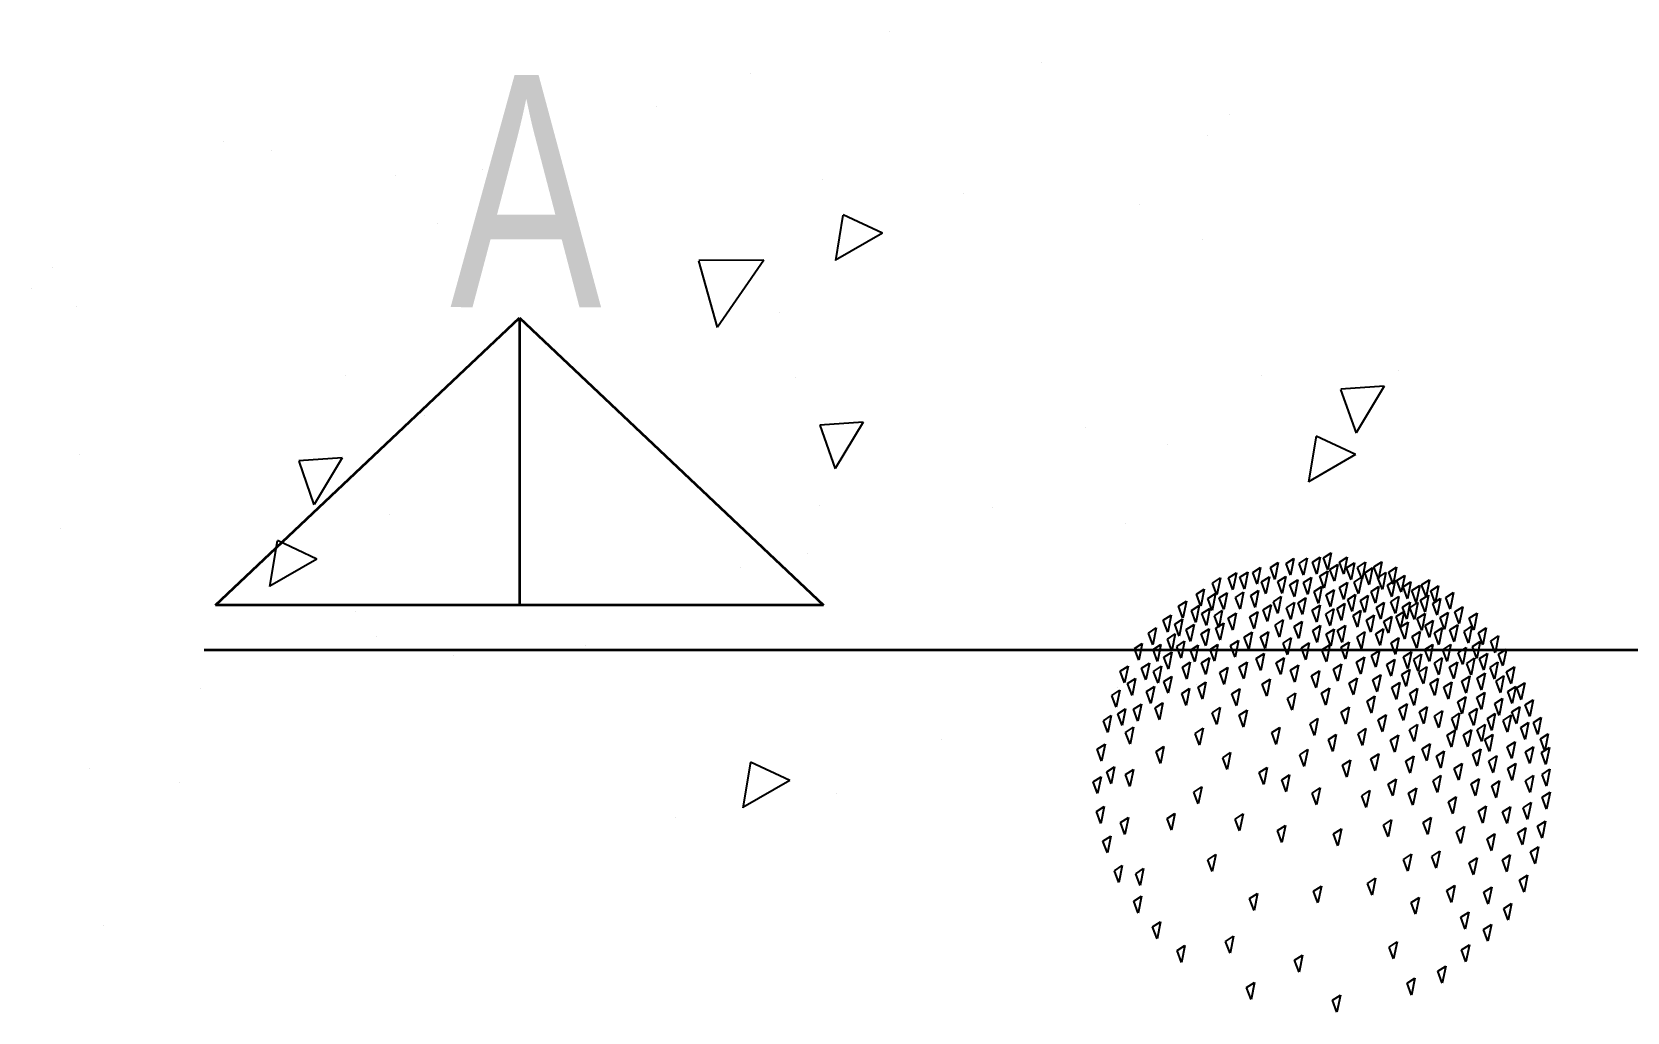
# Model space of a CAD drawing. Header units: inches. Extents: x -7543 to -822, y 102837 to 190349.
# Drawn here: x -837.36617 to -837.34968, y 102837.08634 to 102837.09647 of the extents above; entities that cross this region are included whole.
import ezdxf

# ---------------------------------------------------------------- set-up
doc = ezdxf.new("R2010")
doc.units = ezdxf.units.IN
doc.header["$MEASUREMENT"] = 0
doc.linetypes.add('ACAD_ISO03W100', pattern=[30, 12, -18])
doc.layers.add('BİTKİ', color=96, linetype='Continuous', lineweight=25)
doc.layers.add('YAZI', color=7, linetype='Continuous', lineweight=25)
doc.layers.add('DUVAR', color=7, linetype='Continuous', lineweight=35, true_color=0xfc4642)
doc.styles.add('İSİM', font='arial.ttf', dxfattribs={"width": 0.7, "height": 50})

msp = doc.modelspace()

# ---------------------------------------------------------------- linework, layer by layer
at = {"layer": 'BİTKİ'}
for p, q in [((-837.357306, 102837.096475), (-837.357306, 102837.096475)), ((-837.358745, 102837.09605), (-837.358745, 102837.09605)), ((-837.355737, 102837.096155), (-837.355737, 102837.096155)), ((-837.359718, 102837.095701), (-837.359718, 102837.095701)), ((-837.35379, 102837.095618), (-837.35379, 102837.095618)), ((-837.354018, 102837.095406), (-837.354018, 102837.095406)), ((-837.364195, 102837.095338), (-837.364195, 102837.095338)), ((-837.3637, 102837.095246), (-837.3637, 102837.095246)), ((-837.36151, 102837.095054), (-837.36151, 102837.095054)), ((-837.362413, 102837.094987), (-837.362413, 102837.094987)), ((-837.358, 102837.094951), (-837.358, 102837.094951)), ((-837.356538, 102837.094808), (-837.356538, 102837.094808)), ((-837.354726, 102837.094689), (-837.354726, 102837.094689)), ((-837.357787, 102837.094582), (-837.357866, 102837.094111)), ((-837.357378, 102837.094395), (-837.357786, 102837.094585)), ((-837.361981, 102837.094496), (-837.361981, 102837.094496)), ((-837.357378, 102837.094395), (-837.357865, 102837.094114)), ((-837.354069, 102837.094327), (-837.354069, 102837.094327)), ((-837.365962, 102837.094042), (-837.365962, 102837.094042)), ((-837.35928, 102837.09411), (-837.359088, 102837.09342)), ((-837.358604, 102837.094114), (-837.359279, 102837.094113)), ((-837.358604, 102837.094114), (-837.359086, 102837.093422)), ((-837.366174, 102837.093827), (-837.366174, 102837.093827)), ((-837.365715, 102837.093633), (-837.365715, 102837.093633)), ((-837.358448, 102837.09357), (-837.358448, 102837.09357)), ((-837.36112, 102837.093456), (-837.36112, 102837.093456)), ((-837.362936, 102837.09292), (-837.362936, 102837.09292)), ((-837.358273, 102837.092906), (-837.358273, 102837.092906)), ((-837.353463, 102837.092926), (-837.353463, 102837.092926)), ((-837.352038, 102837.092979), (-837.352038, 102837.092979)), ((-837.352641, 102837.092779), (-837.352482, 102837.092328)), ((-837.352191, 102837.092813), (-837.35264, 102837.092782)), ((-837.352191, 102837.092813), (-837.352481, 102837.092331)), ((-837.362115, 102837.092507), (-837.362115, 102837.092507)), ((-837.358028, 102837.092409), (-837.357869, 102837.091958)), ((-837.357578, 102837.092443), (-837.358027, 102837.092412)), ((-837.357578, 102837.092443), (-837.357868, 102837.091961)), ((-837.355279, 102837.09239), (-837.355279, 102837.09239)), ((-837.354428, 102837.092209), (-837.354428, 102837.092209)), ((-837.352895, 102837.092295), (-837.352975, 102837.091823)), ((-837.352486, 102837.092107), (-837.352894, 102837.092298)), ((-837.365684, 102837.09211), (-837.365684, 102837.09211)), ((-837.362965, 102837.092072), (-837.363414, 102837.092041)), ((-837.362965, 102837.092072), (-837.363256, 102837.09159)), ((-837.352486, 102837.092107), (-837.352974, 102837.091826)), ((-837.363415, 102837.092038), (-837.363257, 102837.091587)), ((-837.358027, 102837.091579), (-837.358027, 102837.091579)), ((-837.356242, 102837.091558), (-837.356242, 102837.091558)), ((-837.362477, 102837.091485), (-837.362477, 102837.091485)), ((-837.354866, 102837.091393), (-837.354866, 102837.091393)), ((-837.365876, 102837.091346), (-837.365876, 102837.091346)), ((-837.363636, 102837.091214), (-837.363716, 102837.090743)), ((-837.363227, 102837.091026), (-837.363635, 102837.091217)), ((-837.35815, 102837.091089), (-837.35815, 102837.091089)), ((-837.352739, 102837.091091), (-837.352775, 102837.090916)), ((-837.363227, 102837.091026), (-837.363715, 102837.090746)), ((-837.358847, 102837.090938), (-837.358847, 102837.090938)), ((-837.353682, 102837.090838), (-837.3536, 102837.09089)), ((-837.3536, 102837.09089), (-837.353636, 102837.090715)), ((-837.35355, 102837.090889), (-837.353469, 102837.090941)), ((-837.353504, 102837.090766), (-837.35355, 102837.090889)), ((-837.353469, 102837.090941), (-837.353504, 102837.090766)), ((-837.353368, 102837.090939), (-837.353287, 102837.090991)), ((-837.353323, 102837.090816), (-837.353368, 102837.090939)), ((-837.353287, 102837.090991), (-837.353323, 102837.090816)), ((-837.353206, 102837.090982), (-837.353124, 102837.091034)), ((-837.35316, 102837.090859), (-837.353206, 102837.090982)), ((-837.353124, 102837.091034), (-837.35316, 102837.090859)), ((-837.353071, 102837.090982), (-837.352989, 102837.091035)), ((-837.353025, 102837.09086), (-837.353071, 102837.090982)), ((-837.352989, 102837.091035), (-837.353025, 102837.09086)), ((-837.352933, 102837.090994), (-837.352852, 102837.091047)), ((-837.352888, 102837.090872), (-837.352933, 102837.090994)), ((-837.352852, 102837.091047), (-837.352888, 102837.090872)), ((-837.352855, 102837.090849), (-837.352774, 102837.090901)), ((-837.352775, 102837.090916), (-837.35282, 102837.091038)), ((-837.352774, 102837.090901), (-837.35281, 102837.090726)), ((-837.352752, 102837.09092), (-837.35267, 102837.090972)), ((-837.352706, 102837.090797), (-837.352752, 102837.09092)), ((-837.35267, 102837.090972), (-837.352706, 102837.090797)), ((-837.352654, 102837.090993), (-837.352572, 102837.091045)), ((-837.352608, 102837.09087), (-837.352654, 102837.090993)), ((-837.352572, 102837.091045), (-837.352608, 102837.09087)), ((-837.35258, 102837.090935), (-837.352498, 102837.090988)), ((-837.352534, 102837.090813), (-837.35258, 102837.090935)), ((-837.352498, 102837.090988), (-837.352534, 102837.090813)), ((-837.352466, 102837.090941), (-837.352384, 102837.090994)), ((-837.35242, 102837.090819), (-837.352466, 102837.090941)), ((-837.352384, 102837.090994), (-837.35242, 102837.090819)), ((-837.352392, 102837.090884), (-837.352311, 102837.090936)), ((-837.352311, 102837.090936), (-837.352346, 102837.090761)), ((-837.352297, 102837.090945), (-837.352215, 102837.090997)), ((-837.352251, 102837.090822), (-837.352297, 102837.090945)), ((-837.352215, 102837.090997), (-837.352251, 102837.090822)), ((-837.352144, 102837.090891), (-837.352062, 102837.090943)), ((-837.352098, 102837.090768), (-837.352144, 102837.090891)), ((-837.352062, 102837.090943), (-837.352098, 102837.090768)), ((-837.353967, 102837.090779), (-837.353885, 102837.090831)), ((-837.353921, 102837.090656), (-837.353967, 102837.090779)), ((-837.353885, 102837.090831), (-837.353921, 102837.090656)), ((-837.353801, 102837.090833), (-837.353719, 102837.090885)), ((-837.353755, 102837.09071), (-837.353801, 102837.090833)), ((-837.353719, 102837.090885), (-837.353755, 102837.09071)), ((-837.353636, 102837.090715), (-837.353682, 102837.090838)), ((-837.35346, 102837.09079), (-837.353378, 102837.090842)), ((-837.353414, 102837.090667), (-837.35346, 102837.09079)), ((-837.353378, 102837.090842), (-837.353414, 102837.090667)), ((-837.353291, 102837.090793), (-837.353209, 102837.090846)), ((-837.353245, 102837.090671), (-837.353291, 102837.090793)), ((-837.353209, 102837.090846), (-837.353245, 102837.090671)), ((-837.353166, 102837.090759), (-837.353084, 102837.090811)), ((-837.35312, 102837.090636), (-837.353166, 102837.090759)), ((-837.353084, 102837.090811), (-837.35312, 102837.090636)), ((-837.353025, 102837.090783), (-837.352943, 102837.090835)), ((-837.352979, 102837.09066), (-837.353025, 102837.090783)), ((-837.352943, 102837.090835), (-837.352979, 102837.09066)), ((-837.352915, 102837.090691), (-837.352834, 102837.090743)), ((-837.352834, 102837.090743), (-837.35287, 102837.090568)), ((-837.35281, 102837.090726), (-837.352855, 102837.090849)), ((-837.352652, 102837.090731), (-837.352571, 102837.090783)), ((-837.352571, 102837.090783), (-837.352607, 102837.090608)), ((-837.352502, 102837.090789), (-837.35242, 102837.090842)), ((-837.352456, 102837.090667), (-837.352502, 102837.090789)), ((-837.35242, 102837.090842), (-837.352456, 102837.090667)), ((-837.352346, 102837.090761), (-837.352392, 102837.090884)), ((-837.352255, 102837.090834), (-837.352173, 102837.090886)), ((-837.352209, 102837.090711), (-837.352255, 102837.090834)), ((-837.352173, 102837.090886), (-837.352209, 102837.090711)), ((-837.352158, 102837.090758), (-837.352076, 102837.09081)), ((-837.352112, 102837.090635), (-837.352158, 102837.090758)), ((-837.352076, 102837.09081), (-837.352112, 102837.090635)), ((-837.352061, 102837.090806), (-837.351979, 102837.090858)), ((-837.352015, 102837.090683), (-837.352061, 102837.090806)), ((-837.351979, 102837.090858), (-837.352015, 102837.090683)), ((-837.351995, 102837.090738), (-837.351914, 102837.09079)), ((-837.351949, 102837.090615), (-837.351995, 102837.090738)), ((-837.351914, 102837.09079), (-837.351949, 102837.090615)), ((-837.351823, 102837.090753), (-837.351859, 102837.090578)), ((-837.351804, 102837.090761), (-837.351723, 102837.090813)), ((-837.351758, 102837.090638), (-837.351804, 102837.090761)), ((-837.351723, 102837.090813), (-837.351758, 102837.090638)), ((-837.351709, 102837.090697), (-837.351628, 102837.09075)), ((-837.351628, 102837.09075), (-837.351664, 102837.090575)), ((-837.354318, 102837.090538), (-837.354236, 102837.090591)), ((-837.354236, 102837.090591), (-837.354272, 102837.090416)), ((-837.354133, 102837.090662), (-837.354051, 102837.090715)), ((-837.354087, 102837.09054), (-837.354133, 102837.090662)), ((-837.354051, 102837.090715), (-837.354087, 102837.09054)), ((-837.354016, 102837.090618), (-837.353935, 102837.09067)), ((-837.35397, 102837.090495), (-837.354016, 102837.090618)), ((-837.353935, 102837.09067), (-837.35397, 102837.090495)), ((-837.353896, 102837.090627), (-837.353815, 102837.090679)), ((-837.35385, 102837.090504), (-837.353896, 102837.090627)), ((-837.353815, 102837.090679), (-837.35385, 102837.090504)), ((-837.353727, 102837.09063), (-837.353646, 102837.090683)), ((-837.353681, 102837.090508), (-837.353727, 102837.09063)), ((-837.353646, 102837.090683), (-837.353681, 102837.090508)), ((-837.353571, 102837.09065), (-837.353489, 102837.090702)), ((-837.353525, 102837.090527), (-837.353571, 102837.09065)), ((-837.353489, 102837.090702), (-837.353525, 102837.090527)), ((-837.353336, 102837.090586), (-837.353255, 102837.090638)), ((-837.353202, 102837.090524), (-837.35312, 102837.090576)), ((-837.353082, 102837.090574), (-837.353, 102837.090627)), ((-837.35287, 102837.090568), (-837.352915, 102837.090691)), ((-837.352391, 102837.090475), (-837.352437, 102837.090597)), ((-837.352121, 102837.090586), (-837.352039, 102837.090638)), ((-837.352039, 102837.090638), (-837.352075, 102837.090463)), ((-837.351921, 102837.090581), (-837.351956, 102837.090406)), ((-837.351925, 102837.090524), (-837.351843, 102837.090576)), ((-837.351859, 102837.090578), (-837.351905, 102837.090701)), ((-837.351843, 102837.090576), (-837.351879, 102837.090401)), ((-837.351814, 102837.090601), (-837.351733, 102837.090654)), ((-837.351768, 102837.090479), (-837.351814, 102837.090601)), ((-837.351733, 102837.090654), (-837.351768, 102837.090479)), ((-837.351664, 102837.090575), (-837.351709, 102837.090697)), ((-837.351689, 102837.090567), (-837.351607, 102837.09062)), ((-837.351643, 102837.090445), (-837.351689, 102837.090567)), ((-837.351607, 102837.09062), (-837.351643, 102837.090445)), ((-837.351554, 102837.09063), (-837.351473, 102837.090682)), ((-837.351509, 102837.090507), (-837.351554, 102837.09063)), ((-837.351473, 102837.090682), (-837.351509, 102837.090507)), ((-837.362828, 102837.090484), (-837.362828, 102837.090484)), ((-837.354475, 102837.090395), (-837.354393, 102837.090447)), ((-837.354429, 102837.090272), (-837.354475, 102837.090395)), ((-837.354393, 102837.090447), (-837.354429, 102837.090272)), ((-837.354357, 102837.090354), (-837.354276, 102837.090407)), ((-837.354272, 102837.090416), (-837.354318, 102837.090538)), ((-837.354276, 102837.090407), (-837.354311, 102837.090231)), ((-837.354185, 102837.090494), (-837.354103, 102837.090546)), ((-837.354139, 102837.090371), (-837.354185, 102837.090494)), ((-837.354103, 102837.090546), (-837.354139, 102837.090371)), ((-837.354075, 102837.090464), (-837.353994, 102837.090516)), ((-837.353994, 102837.090516), (-837.354029, 102837.090341)), ((-837.353947, 102837.090441), (-837.353865, 102837.090494)), ((-837.353865, 102837.090494), (-837.353901, 102837.090319)), ((-837.353803, 102837.090414), (-837.353721, 102837.090467)), ((-837.353721, 102837.090467), (-837.353757, 102837.090292)), ((-837.353581, 102837.090428), (-837.353499, 102837.090481)), ((-837.353535, 102837.090306), (-837.353581, 102837.090428)), ((-837.353443, 102837.090503), (-837.353361, 102837.090555)), ((-837.352935, 102837.090497), (-837.352853, 102837.090549)), ((-837.352889, 102837.090374), (-837.352935, 102837.090497)), ((-837.352794, 102837.090458), (-837.352713, 102837.090511)), ((-837.352329, 102837.090271), (-837.352375, 102837.090394)), ((-837.351986, 102837.090486), (-837.352021, 102837.090311)), ((-837.351879, 102837.090401), (-837.351925, 102837.090524)), ((-837.351849, 102837.090412), (-837.351768, 102837.090464)), ((-837.351803, 102837.090289), (-837.351849, 102837.090412)), ((-837.351768, 102837.090464), (-837.351803, 102837.090289)), ((-837.351611, 102837.090421), (-837.35153, 102837.090474)), ((-837.351566, 102837.090299), (-837.351611, 102837.090421)), ((-837.35153, 102837.090474), (-837.351566, 102837.090299)), ((-837.351461, 102837.09048), (-837.351379, 102837.090532)), ((-837.351415, 102837.090357), (-837.351461, 102837.09048)), ((-837.351379, 102837.090532), (-837.351415, 102837.090357)), ((-837.351311, 102837.090414), (-837.351229, 102837.090466)), ((-837.351265, 102837.090291), (-837.351311, 102837.090414)), ((-837.351229, 102837.090466), (-837.351265, 102837.090291)), ((-837.354629, 102837.090262), (-837.354547, 102837.090315)), ((-837.354583, 102837.09014), (-837.354629, 102837.090262)), ((-837.354547, 102837.090315), (-837.354583, 102837.09014)), ((-837.354433, 102837.0902), (-837.354351, 102837.090253)), ((-837.354351, 102837.090253), (-837.354387, 102837.090078)), ((-837.354311, 102837.090231), (-837.354357, 102837.090354)), ((-837.354238, 102837.090297), (-837.354157, 102837.090349)), ((-837.354193, 102837.090174), (-837.354238, 102837.090297)), ((-837.354157, 102837.090349), (-837.354193, 102837.090174)), ((-837.353039, 102837.09038), (-837.353075, 102837.090205)), ((-837.352591, 102837.090341), (-837.352627, 102837.090165)), ((-837.3519, 102837.090226), (-837.351818, 102837.090279)), ((-837.351818, 102837.090279), (-837.351854, 102837.090104)), ((-837.351768, 102837.09034), (-837.351686, 102837.090392)), ((-837.351722, 102837.090217), (-837.351768, 102837.09034)), ((-837.351686, 102837.090392), (-837.351722, 102837.090217)), ((-837.351671, 102837.090263), (-837.35159, 102837.090316)), ((-837.351625, 102837.090141), (-837.351671, 102837.090263)), ((-837.35159, 102837.090316), (-837.351625, 102837.090141)), ((-837.351511, 102837.090295), (-837.35143, 102837.090347)), ((-837.351466, 102837.090172), (-837.351511, 102837.090295)), ((-837.35143, 102837.090347), (-837.351466, 102837.090172)), ((-837.351364, 102837.090279), (-837.351283, 102837.090332)), ((-837.351319, 102837.090157), (-837.351364, 102837.090279)), ((-837.351283, 102837.090332), (-837.351319, 102837.090157)), ((-837.351217, 102837.090264), (-837.351136, 102837.090316)), ((-837.351172, 102837.090141), (-837.351217, 102837.090264)), ((-837.351136, 102837.090316), (-837.351172, 102837.090141)), ((-837.351089, 102837.090179), (-837.351008, 102837.090232)), ((-837.351008, 102837.090232), (-837.351044, 102837.090057)), ((-837.36261, 102837.090228), (-837.36261, 102837.090228)), ((-837.360446, 102837.090137), (-837.360446, 102837.090137)), ((-837.354773, 102837.090103), (-837.354692, 102837.090155)), ((-837.354727, 102837.08998), (-837.354773, 102837.090103)), ((-837.354692, 102837.090155), (-837.354727, 102837.08998)), ((-837.35458, 102837.090091), (-837.354499, 102837.090144)), ((-837.354534, 102837.089969), (-837.35458, 102837.090091)), ((-837.354499, 102837.090144), (-837.354534, 102837.089969)), ((-837.354468, 102837.090011), (-837.354386, 102837.090063)), ((-837.354387, 102837.090078), (-837.354433, 102837.0902)), ((-837.354386, 102837.090063), (-837.354422, 102837.089888)), ((-837.354336, 102837.090124), (-837.354254, 102837.090177)), ((-837.35429, 102837.090002), (-837.354336, 102837.090124)), ((-837.354254, 102837.090177), (-837.35429, 102837.090002)), ((-837.354195, 102837.090086), (-837.354114, 102837.090138)), ((-837.35415, 102837.089963), (-837.354195, 102837.090086)), ((-837.354114, 102837.090138), (-837.35415, 102837.089963)), ((-837.353992, 102837.090092), (-837.35391, 102837.090145)), ((-837.353592, 102837.090097), (-837.353638, 102837.09022)), ((-837.353189, 102837.090037), (-837.353234, 102837.090159)), ((-837.353153, 102837.090212), (-837.353189, 102837.090037)), ((-837.353001, 102837.089985), (-837.353047, 102837.090108)), ((-837.352965, 102837.09016), (-837.353001, 102837.089985)), ((-837.352788, 102837.089965), (-837.352834, 102837.090087)), ((-837.352752, 102837.09014), (-837.352788, 102837.089965)), ((-837.35259, 102837.089993), (-837.352636, 102837.090116)), ((-837.352554, 102837.090169), (-837.35259, 102837.089993)), ((-837.352323, 102837.090031), (-837.352241, 102837.090083)), ((-837.352241, 102837.090083), (-837.352277, 102837.089908)), ((-837.352119, 102837.090162), (-837.352038, 102837.090214)), ((-837.352073, 102837.090039), (-837.352119, 102837.090162)), ((-837.352038, 102837.090214), (-837.352073, 102837.090039)), ((-837.351991, 102837.090015), (-837.35191, 102837.090067)), ((-837.35191, 102837.090067), (-837.351946, 102837.089892)), ((-837.351854, 102837.090104), (-837.3519, 102837.090226)), ((-837.351769, 102837.090091), (-837.351687, 102837.090143)), ((-837.351723, 102837.089968), (-837.351769, 102837.090091)), ((-837.351687, 102837.090143), (-837.351723, 102837.089968)), ((-837.351584, 102837.09009), (-837.351503, 102837.090143)), ((-837.351538, 102837.089968), (-837.351584, 102837.09009)), ((-837.351503, 102837.090143), (-837.351538, 102837.089968)), ((-837.351425, 102837.090059), (-837.351343, 102837.090112)), ((-837.351343, 102837.090112), (-837.351379, 102837.089936)), ((-837.351278, 102837.090123), (-837.351197, 102837.090175)), ((-837.351233, 102837.09), (-837.351278, 102837.090123)), ((-837.351197, 102837.090175), (-837.351233, 102837.09)), ((-837.351044, 102837.090057), (-837.351089, 102837.090179)), ((-837.351008, 102837.090045), (-837.350927, 102837.090097)), ((-837.350927, 102837.090097), (-837.350963, 102837.089922)), ((-837.361818, 102837.090026), (-837.361818, 102837.090026)), ((-837.354921, 102837.089869), (-837.354839, 102837.089921)), ((-837.354839, 102837.089921), (-837.354875, 102837.089746)), ((-837.3547, 102837.0899), (-837.354618, 102837.089952)), ((-837.354654, 102837.089777), (-837.3547, 102837.0899)), ((-837.354618, 102837.089952), (-837.354654, 102837.089777)), ((-837.354575, 102837.089866), (-837.354493, 102837.089918)), ((-837.354493, 102837.089918), (-837.354529, 102837.089743)), ((-837.354422, 102837.089888), (-837.354468, 102837.090011)), ((-837.353513, 102837.089999), (-837.353432, 102837.090051)), ((-837.353432, 102837.090051), (-837.353468, 102837.089876)), ((-837.353307, 102837.089955), (-837.353225, 102837.090007)), ((-837.353261, 102837.089832), (-837.353307, 102837.089955)), ((-837.353225, 102837.090007), (-837.353261, 102837.089832)), ((-837.35316, 102837.089878), (-837.353078, 102837.08993)), ((-837.353078, 102837.08993), (-837.353114, 102837.089755)), ((-837.352715, 102837.089889), (-837.352633, 102837.089941)), ((-837.352633, 102837.089941), (-837.352669, 102837.089766)), ((-837.352476, 102837.089961), (-837.352395, 102837.090013)), ((-837.352431, 102837.089838), (-837.352476, 102837.089961)), ((-837.352395, 102837.090013), (-837.352431, 102837.089838)), ((-837.352277, 102837.089908), (-837.352323, 102837.090031)), ((-837.352164, 102837.089937), (-837.352082, 102837.08999)), ((-837.352118, 102837.089815), (-837.352164, 102837.089937)), ((-837.352082, 102837.08999), (-837.352118, 102837.089815)), ((-837.351946, 102837.089892), (-837.351991, 102837.090015)), ((-837.351886, 102837.08999), (-837.351804, 102837.090043)), ((-837.35184, 102837.089867), (-837.351886, 102837.08999)), ((-837.351804, 102837.090043), (-837.35184, 102837.089867)), ((-837.351832, 102837.089859), (-837.351751, 102837.089912)), ((-837.351751, 102837.089912), (-837.351786, 102837.089737)), ((-837.351672, 102837.089952), (-837.351591, 102837.090005)), ((-837.351626, 102837.08983), (-837.351672, 102837.089952)), ((-837.351591, 102837.090005), (-837.351626, 102837.08983)), ((-837.351516, 102837.08991), (-837.351434, 102837.089962)), ((-837.35147, 102837.089787), (-837.351516, 102837.08991)), ((-837.351434, 102837.089962), (-837.35147, 102837.089787)), ((-837.351379, 102837.089936), (-837.351425, 102837.090059)), ((-837.351337, 102837.089948), (-837.351256, 102837.090001)), ((-837.351292, 102837.089825), (-837.351337, 102837.089948)), ((-837.351256, 102837.090001), (-837.351292, 102837.089825)), ((-837.351206, 102837.089999), (-837.351124, 102837.090052)), ((-837.35116, 102837.089877), (-837.351206, 102837.089999)), ((-837.351124, 102837.090052), (-837.35116, 102837.089877)), ((-837.351096, 102837.089907), (-837.351015, 102837.08996)), ((-837.351051, 102837.089785), (-837.351096, 102837.089907)), ((-837.351015, 102837.08996), (-837.351051, 102837.089785)), ((-837.350963, 102837.089922), (-837.351008, 102837.090045)), ((-837.350925, 102837.08986), (-837.350843, 102837.089913)), ((-837.350843, 102837.089913), (-837.350879, 102837.089738)), ((-837.354875, 102837.089746), (-837.354921, 102837.089869)), ((-837.354844, 102837.08974), (-837.354763, 102837.089792)), ((-837.354798, 102837.089617), (-837.354844, 102837.08974)), ((-837.354763, 102837.089792), (-837.354798, 102837.089617)), ((-837.354529, 102837.089743), (-837.354575, 102837.089866)), ((-837.353452, 102837.089733), (-837.35337, 102837.089785)), ((-837.353406, 102837.08961), (-837.353452, 102837.089733)), ((-837.35337, 102837.089785), (-837.353406, 102837.08961)), ((-837.353114, 102837.089755), (-837.35316, 102837.089878)), ((-837.352941, 102837.089818), (-837.35286, 102837.08987)), ((-837.352895, 102837.089695), (-837.352941, 102837.089818)), ((-837.35286, 102837.08987), (-837.352895, 102837.089695)), ((-837.352669, 102837.089766), (-837.352715, 102837.089889)), ((-837.352552, 102837.089745), (-837.352471, 102837.089797)), ((-837.352507, 102837.089622), (-837.352552, 102837.089745)), ((-837.352471, 102837.089797), (-837.352507, 102837.089622)), ((-837.352308, 102837.089778), (-837.352227, 102837.08983)), ((-837.352262, 102837.089655), (-837.352308, 102837.089778)), ((-837.352227, 102837.08983), (-837.352262, 102837.089655)), ((-837.352111, 102837.089699), (-837.35203, 102837.089751)), ((-837.35203, 102837.089751), (-837.352065, 102837.089576)), ((-837.352007, 102837.089832), (-837.351926, 102837.089885)), ((-837.351962, 102837.08971), (-837.352007, 102837.089832)), ((-837.351926, 102837.089885), (-837.351962, 102837.08971)), ((-837.351786, 102837.089737), (-837.351832, 102837.089859)), ((-837.351388, 102837.089763), (-837.351306, 102837.089815)), ((-837.351342, 102837.08964), (-837.351388, 102837.089763)), ((-837.351306, 102837.089815), (-837.351342, 102837.08964)), ((-837.351228, 102837.089794), (-837.351147, 102837.089846)), ((-837.351183, 102837.089671), (-837.351228, 102837.089794)), ((-837.351147, 102837.089846), (-837.351183, 102837.089671)), ((-837.351034, 102837.089766), (-837.350953, 102837.089818)), ((-837.350989, 102837.089643), (-837.351034, 102837.089766)), ((-837.350953, 102837.089818), (-837.350989, 102837.089643)), ((-837.350879, 102837.089738), (-837.350925, 102837.08986)), ((-837.350819, 102837.089694), (-837.350737, 102837.089747)), ((-837.350737, 102837.089747), (-837.350773, 102837.089572)), ((-837.364426, 102837.089692), (-837.364426, 102837.089692)), ((-837.355006, 102837.089618), (-837.354925, 102837.089671)), ((-837.354961, 102837.089496), (-837.355006, 102837.089618)), ((-837.354925, 102837.089671), (-837.354961, 102837.089496)), ((-837.354953, 102837.089697), (-837.354953, 102837.089697)), ((-837.354648, 102837.089657), (-837.354567, 102837.08971)), ((-837.354603, 102837.089535), (-837.354648, 102837.089657)), ((-837.354567, 102837.08971), (-837.354603, 102837.089535)), ((-837.35413, 102837.089728), (-837.35413, 102837.089728)), ((-837.353765, 102837.089632), (-837.353683, 102837.089684)), ((-837.353189, 102837.089587), (-837.353108, 102837.089639)), ((-837.353143, 102837.089464), (-837.353189, 102837.089587)), ((-837.353108, 102837.089639), (-837.353143, 102837.089464)), ((-837.352838, 102837.08964), (-837.352757, 102837.089693)), ((-837.352793, 102837.089518), (-837.352838, 102837.08964)), ((-837.352757, 102837.089693), (-837.352793, 102837.089518)), ((-837.352368, 102837.089557), (-837.352287, 102837.08961)), ((-837.352287, 102837.08961), (-837.352323, 102837.089435)), ((-837.352065, 102837.089576), (-837.352111, 102837.089699)), ((-837.351927, 102837.089636), (-837.351845, 102837.089688)), ((-837.351881, 102837.089513), (-837.351927, 102837.089636)), ((-837.351845, 102837.089688), (-837.351881, 102837.089513)), ((-837.351429, 102837.08955), (-837.351348, 102837.089602)), ((-837.351348, 102837.089602), (-837.351384, 102837.089427)), ((-837.351232, 102837.089596), (-837.351151, 102837.089648)), ((-837.351186, 102837.089473), (-837.351232, 102837.089596)), ((-837.351151, 102837.089648), (-837.351186, 102837.089473)), ((-837.351048, 102837.089533), (-837.350966, 102837.089585)), ((-837.350966, 102837.089585), (-837.351002, 102837.08941)), ((-837.350913, 102837.089658), (-837.350831, 102837.08971)), ((-837.350867, 102837.089535), (-837.350913, 102837.089658)), ((-837.350831, 102837.08971), (-837.350867, 102837.089535)), ((-837.350773, 102837.089572), (-837.350819, 102837.089694)), ((-837.350732, 102837.089521), (-837.35065, 102837.089573)), ((-837.35065, 102837.089573), (-837.350686, 102837.089398)), ((-837.354946, 102837.089428), (-837.354865, 102837.08948)), ((-837.354865, 102837.08948), (-837.354901, 102837.089305)), ((-837.354782, 102837.089474), (-837.354701, 102837.089527)), ((-837.354737, 102837.089351), (-837.354782, 102837.089474)), ((-837.354701, 102837.089527), (-837.354737, 102837.089351)), ((-837.35456, 102837.089488), (-837.354479, 102837.089541)), ((-837.354514, 102837.089365), (-837.35456, 102837.089488)), ((-837.354479, 102837.089541), (-837.354514, 102837.089365)), ((-837.353969, 102837.089439), (-837.353887, 102837.089491)), ((-837.353887, 102837.089491), (-837.353923, 102837.089316)), ((-837.352635, 102837.089443), (-837.352553, 102837.089496)), ((-837.352589, 102837.089321), (-837.352635, 102837.089443)), ((-837.352553, 102837.089496), (-837.352589, 102837.089321)), ((-837.352323, 102837.089435), (-837.352368, 102837.089557)), ((-837.352253, 102837.089364), (-837.352171, 102837.089416)), ((-837.352171, 102837.089416), (-837.352207, 102837.089241)), ((-837.352037, 102837.089479), (-837.351955, 102837.089532)), ((-837.351991, 102837.089357), (-837.352037, 102837.089479)), ((-837.351955, 102837.089532), (-837.351991, 102837.089357)), ((-837.351827, 102837.089447), (-837.351746, 102837.089499)), ((-837.351781, 102837.089324), (-837.351827, 102837.089447)), ((-837.351492, 102837.08938), (-837.351411, 102837.089433)), ((-837.351411, 102837.089433), (-837.351447, 102837.089258)), ((-837.351384, 102837.089427), (-837.351429, 102837.08955)), ((-837.351311, 102837.08943), (-837.351229, 102837.089483)), ((-837.351265, 102837.089308), (-837.351311, 102837.08943)), ((-837.351229, 102837.089483), (-837.351265, 102837.089308)), ((-837.351123, 102837.089379), (-837.351042, 102837.089431)), ((-837.351042, 102837.089431), (-837.351078, 102837.089256)), ((-837.351002, 102837.08941), (-837.351048, 102837.089533)), ((-837.350961, 102837.089359), (-837.350879, 102837.089412)), ((-837.350879, 102837.089412), (-837.350915, 102837.089237)), ((-837.35087, 102837.089447), (-837.350788, 102837.089499)), ((-837.350824, 102837.089324), (-837.35087, 102837.089447)), ((-837.350788, 102837.089499), (-837.350824, 102837.089324)), ((-837.350686, 102837.089398), (-837.350732, 102837.089521)), ((-837.355049, 102837.089233), (-837.355095, 102837.089356)), ((-837.353353, 102837.089233), (-837.353271, 102837.089285)), ((-837.353271, 102837.089285), (-837.353307, 102837.08911)), ((-837.352958, 102837.089324), (-837.352877, 102837.089377)), ((-837.352913, 102837.089202), (-837.352958, 102837.089324)), ((-837.352877, 102837.089377), (-837.352913, 102837.089202)), ((-837.35246, 102837.089221), (-837.352379, 102837.089274)), ((-837.352379, 102837.089274), (-837.352414, 102837.089099)), ((-837.352207, 102837.089241), (-837.352253, 102837.089364)), ((-837.351928, 102837.089263), (-837.351846, 102837.089315)), ((-837.351882, 102837.08914), (-837.351928, 102837.089263)), ((-837.351846, 102837.089315), (-837.351882, 102837.08914)), ((-837.351228, 102837.089262), (-837.351146, 102837.089315)), ((-837.351146, 102837.089315), (-837.351182, 102837.08914)), ((-837.351078, 102837.089256), (-837.351123, 102837.089379)), ((-837.350915, 102837.089237), (-837.350961, 102837.089359)), ((-837.350779, 102837.089285), (-837.350698, 102837.089337)), ((-837.350734, 102837.089162), (-837.350779, 102837.089285)), ((-837.350698, 102837.089337), (-837.350734, 102837.089162)), ((-837.350648, 102837.089336), (-837.350566, 102837.089389)), ((-837.350602, 102837.089214), (-837.350648, 102837.089336)), ((-837.350566, 102837.089389), (-837.350602, 102837.089214)), ((-837.356769, 102837.089161), (-837.356769, 102837.089161)), ((-837.355077, 102837.089115), (-837.355113, 102837.088939)), ((-837.353307, 102837.08911), (-837.353353, 102837.089233)), ((-837.352768, 102837.08916), (-837.352686, 102837.089213)), ((-837.352722, 102837.089038), (-837.352768, 102837.08916)), ((-837.352686, 102837.089213), (-837.352722, 102837.089038)), ((-837.352414, 102837.089099), (-837.35246, 102837.089221)), ((-837.352125, 102837.089155), (-837.352044, 102837.089207)), ((-837.35208, 102837.089032), (-837.352125, 102837.089155)), ((-837.352044, 102837.089207), (-837.35208, 102837.089032)), ((-837.351149, 102837.089162), (-837.351067, 102837.089214)), ((-837.351103, 102837.089039), (-837.351149, 102837.089162)), ((-837.351067, 102837.089214), (-837.351103, 102837.089039)), ((-837.350918, 102837.089086), (-837.350836, 102837.089139)), ((-837.350872, 102837.088964), (-837.350918, 102837.089086)), ((-837.350836, 102837.089139), (-837.350872, 102837.088964)), ((-837.35073, 102837.089035), (-837.350648, 102837.089087)), ((-837.350648, 102837.089087), (-837.350684, 102837.088912)), ((-837.350576, 102837.089167), (-837.350495, 102837.08922)), ((-837.350531, 102837.089045), (-837.350576, 102837.089167)), ((-837.350564, 102837.089027), (-837.350483, 102837.089079)), ((-837.350495, 102837.08922), (-837.350531, 102837.089045)), ((-837.350483, 102837.089079), (-837.350518, 102837.088904)), ((-837.358745, 102837.088926), (-837.358824, 102837.088455)), ((-837.358336, 102837.088739), (-837.358744, 102837.088929)), ((-837.353063, 102837.089004), (-837.352981, 102837.089057)), ((-837.353017, 102837.088882), (-837.353063, 102837.089004)), ((-837.352981, 102837.089057), (-837.353017, 102837.088882)), ((-837.352622, 102837.088896), (-837.35254, 102837.088949)), ((-837.35254, 102837.088949), (-837.352576, 102837.088773)), ((-837.352329, 102837.088962), (-837.352248, 102837.089014)), ((-837.352284, 102837.088839), (-837.352329, 102837.088962)), ((-837.352248, 102837.089014), (-837.352284, 102837.088839)), ((-837.351966, 102837.088937), (-837.351885, 102837.088989)), ((-837.351921, 102837.088814), (-837.351966, 102837.088937)), ((-837.351885, 102837.088989), (-837.351921, 102837.088814)), ((-837.351109, 102837.088939), (-837.351027, 102837.088992)), ((-837.351063, 102837.088817), (-837.351109, 102837.088939)), ((-837.351027, 102837.088992), (-837.351063, 102837.088817)), ((-837.350912, 102837.088861), (-837.350831, 102837.088913)), ((-837.350831, 102837.088913), (-837.350866, 102837.088738)), ((-837.350684, 102837.088912), (-837.35073, 102837.089035)), ((-837.350518, 102837.088904), (-837.350564, 102837.089027)), ((-837.365578, 102837.088866), (-837.365578, 102837.088866)), ((-837.3552, 102837.088725), (-837.355118, 102837.088777)), ((-837.355118, 102837.088777), (-837.355154, 102837.088602)), ((-837.353483, 102837.08882), (-837.353401, 102837.088872)), ((-837.353437, 102837.088697), (-837.353483, 102837.08882)), ((-837.353401, 102837.088872), (-837.353437, 102837.088697)), ((-837.353251, 102837.088744), (-837.35317, 102837.088797)), ((-837.35317, 102837.088797), (-837.353206, 102837.088622)), ((-837.352576, 102837.088773), (-837.352622, 102837.088896)), ((-837.352149, 102837.0887), (-837.352067, 102837.088753)), ((-837.350866, 102837.088738), (-837.350912, 102837.088861)), ((-837.350728, 102837.088736), (-837.350646, 102837.088788)), ((-837.350646, 102837.088788), (-837.350682, 102837.088613)), ((-837.350559, 102837.088801), (-837.350477, 102837.088854)), ((-837.350513, 102837.088679), (-837.350559, 102837.088801)), ((-837.350477, 102837.088854), (-837.350513, 102837.088679)), ((-837.364651, 102837.088716), (-837.364651, 102837.088716)), ((-837.358336, 102837.088739), (-837.358823, 102837.088458)), ((-837.357852, 102837.088608), (-837.357852, 102837.088608)), ((-837.35289, 102837.088486), (-837.352936, 102837.088608)), ((-837.352854, 102837.088661), (-837.35289, 102837.088486)), ((-837.351078, 102837.088682), (-837.350997, 102837.088734)), ((-837.351033, 102837.088559), (-837.351078, 102837.088682)), ((-837.350997, 102837.088734), (-837.351033, 102837.088559)), ((-837.350682, 102837.088613), (-837.350728, 102837.088736)), ((-837.350556, 102837.088564), (-837.350475, 102837.088617)), ((-837.350475, 102837.088617), (-837.350511, 102837.088441)), ((-837.351527, 102837.088518), (-837.351445, 102837.08857)), ((-837.351217, 102837.088421), (-837.351135, 102837.088473)), ((-837.351171, 102837.088298), (-837.351217, 102837.088421)), ((-837.351135, 102837.088473), (-837.351171, 102837.088298)), ((-837.350967, 102837.088415), (-837.350885, 102837.088467)), ((-837.350921, 102837.088292), (-837.350967, 102837.088415)), ((-837.350885, 102837.088467), (-837.350921, 102837.088292)), ((-837.350754, 102837.088456), (-837.350672, 102837.088509)), ((-837.350708, 102837.088334), (-837.350754, 102837.088456)), ((-837.350672, 102837.088509), (-837.350708, 102837.088334)), ((-837.350511, 102837.088441), (-837.350556, 102837.088564)), ((-837.359517, 102837.088351), (-837.359517, 102837.088351)), ((-837.353731, 102837.08834), (-837.35365, 102837.088393)), ((-837.353686, 102837.088217), (-837.353731, 102837.08834)), ((-837.35365, 102837.088393), (-837.353686, 102837.088217)), ((-837.353294, 102837.088221), (-837.353212, 102837.088273)), ((-837.353212, 102837.088273), (-837.353248, 102837.088098)), ((-837.350808, 102837.088197), (-837.350726, 102837.088249)), ((-837.350726, 102837.088249), (-837.350762, 102837.088074)), ((-837.350604, 102837.088266), (-837.350523, 102837.088318)), ((-837.350558, 102837.088143), (-837.350604, 102837.088266)), ((-837.350523, 102837.088318), (-837.350558, 102837.088143)), ((-837.355099, 102837.088112), (-837.355017, 102837.088164)), ((-837.355053, 102837.087989), (-837.355099, 102837.088112)), ((-837.355017, 102837.088164), (-837.355053, 102837.087989)), ((-837.353248, 102837.088098), (-837.353294, 102837.088221)), ((-837.351127, 102837.088135), (-837.351046, 102837.088187)), ((-837.351046, 102837.088187), (-837.351081, 102837.088012)), ((-837.350762, 102837.088074), (-837.350808, 102837.088197)), ((-837.350677, 102837.087999), (-837.350595, 102837.088052)), ((-837.350631, 102837.087877), (-837.350677, 102837.087999)), ((-837.350595, 102837.088052), (-837.350631, 102837.087877)), ((-837.354981, 102837.087806), (-837.354899, 102837.087858)), ((-837.354935, 102837.087683), (-837.354981, 102837.087806)), ((-837.354899, 102837.087858), (-837.354935, 102837.087683)), ((-837.35476, 102837.087774), (-837.354678, 102837.087827)), ((-837.354714, 102837.087652), (-837.35476, 102837.087774)), ((-837.354678, 102837.087827), (-837.354714, 102837.087652)), ((-837.350791, 102837.087707), (-837.350709, 102837.087759)), ((-837.350709, 102837.087759), (-837.350745, 102837.087584)), ((-837.351496, 102837.087478), (-837.351542, 102837.087601)), ((-837.35146, 102837.087653), (-837.351496, 102837.087478)), ((-837.35116, 102837.087584), (-837.351079, 102837.087636)), ((-837.351079, 102837.087636), (-837.351115, 102837.087461)), ((-837.350745, 102837.087584), (-837.350791, 102837.087707)), ((-837.354781, 102837.08749), (-837.3547, 102837.087542)), ((-837.354736, 102837.087367), (-837.354781, 102837.08749)), ((-837.3547, 102837.087542), (-837.354736, 102837.087367)), ((-837.353501, 102837.087571), (-837.353536, 102837.087396)), ((-837.351912, 102837.087478), (-837.35183, 102837.08753)), ((-837.351866, 102837.087355), (-837.351912, 102837.087478)), ((-837.35183, 102837.08753), (-837.351866, 102837.087355)), ((-837.350954, 102837.087415), (-837.350873, 102837.087468)), ((-837.350873, 102837.087468), (-837.350909, 102837.087293)), ((-837.354504, 102837.087277), (-837.354539, 102837.087102)), ((-837.351399, 102837.087325), (-837.351317, 102837.087377)), ((-837.351353, 102837.087202), (-837.351399, 102837.087325)), ((-837.351317, 102837.087377), (-837.351353, 102837.087202)), ((-837.350909, 102837.087293), (-837.350954, 102837.087415)), ((-837.365429, 102837.087235), (-837.365429, 102837.087235)), ((-837.354539, 102837.087102), (-837.354585, 102837.087224)), ((-837.353831, 102837.087075), (-837.35375, 102837.087128)), ((-837.35375, 102837.087128), (-837.353785, 102837.086953)), ((-837.351165, 102837.087199), (-837.351083, 102837.087251)), ((-837.351083, 102837.087251), (-837.351119, 102837.087076)), ((-837.354332, 102837.086981), (-837.354251, 102837.087033)), ((-837.354287, 102837.086858), (-837.354332, 102837.086981)), ((-837.354251, 102837.087033), (-837.354287, 102837.086858)), ((-837.353785, 102837.086953), (-837.353831, 102837.087075)), ((-837.353117, 102837.08688), (-837.353036, 102837.086933)), ((-837.353036, 102837.086933), (-837.353071, 102837.086757)), ((-837.352093, 102837.086894), (-837.352138, 102837.087017)), ((-837.352057, 102837.087069), (-837.352093, 102837.086894)), ((-837.351391, 102837.086987), (-837.351309, 102837.087039)), ((-837.351345, 102837.086864), (-837.351391, 102837.086987)), ((-837.351309, 102837.087039), (-837.351345, 102837.086864)), ((-837.353071, 102837.086757), (-837.353117, 102837.08688)), ((-837.351635, 102837.086767), (-837.351554, 102837.086819)), ((-837.35159, 102837.086644), (-837.351635, 102837.086767)), ((-837.351554, 102837.086819), (-837.35159, 102837.086644)), ((-837.353614, 102837.086598), (-837.353532, 102837.08665)), ((-837.353532, 102837.08665), (-837.353568, 102837.086475)), ((-837.351955, 102837.086643), (-837.351873, 102837.086695)), ((-837.351909, 102837.08652), (-837.351955, 102837.086643)), ((-837.351873, 102837.086695), (-837.351909, 102837.08652)), ((-837.353568, 102837.086475), (-837.353614, 102837.086598)), ((-837.352725, 102837.086467), (-837.352644, 102837.08652)), ((-837.35268, 102837.086345), (-837.352725, 102837.086467)), ((-837.352644, 102837.08652), (-837.35268, 102837.086345))]:
    msp.add_line(p, q, dxfattribs=at)
at = {"layer": 'BİTKİ', "color": 222}
for p, q in [((-837.35282, 102837.091038), (-837.352739, 102837.091091)), ((-837.352607, 102837.090608), (-837.352652, 102837.090731)), ((-837.352327, 102837.090692), (-837.352245, 102837.090744)), ((-837.352245, 102837.090744), (-837.352281, 102837.090569)), ((-837.351905, 102837.090701), (-837.351823, 102837.090753)), ((-837.35329, 102837.090463), (-837.353336, 102837.090586)), ((-837.353255, 102837.090638), (-837.35329, 102837.090463)), ((-837.35312, 102837.090576), (-837.353156, 102837.090401)), ((-837.353036, 102837.090452), (-837.353082, 102837.090574)), ((-837.353, 102837.090627), (-837.353036, 102837.090452)), ((-837.35279, 102837.090656), (-837.352709, 102837.090709)), ((-837.352745, 102837.090534), (-837.35279, 102837.090656)), ((-837.352709, 102837.090709), (-837.352745, 102837.090534)), ((-837.352678, 102837.090514), (-837.352597, 102837.090566)), ((-837.352597, 102837.090566), (-837.352632, 102837.090391)), ((-837.352568, 102837.090608), (-837.352487, 102837.090661)), ((-837.352523, 102837.090486), (-837.352568, 102837.090608)), ((-837.352487, 102837.090661), (-837.352523, 102837.090486)), ((-837.352437, 102837.090597), (-837.352355, 102837.09065)), ((-837.352355, 102837.09065), (-837.352391, 102837.090475)), ((-837.352281, 102837.090569), (-837.352327, 102837.090692)), ((-837.352271, 102837.090527), (-837.35219, 102837.090579)), ((-837.35219, 102837.090579), (-837.352226, 102837.090404)), ((-837.352075, 102837.090463), (-837.352121, 102837.090586)), ((-837.352002, 102837.090528), (-837.351921, 102837.090581)), ((-837.354029, 102837.090341), (-837.354075, 102837.090464)), ((-837.353901, 102837.090319), (-837.353947, 102837.090441)), ((-837.353757, 102837.090292), (-837.353803, 102837.090414)), ((-837.353499, 102837.090481), (-837.353535, 102837.090306)), ((-837.353397, 102837.09038), (-837.353443, 102837.090503)), ((-837.353361, 102837.090555), (-837.353397, 102837.09038)), ((-837.353318, 102837.090344), (-837.353237, 102837.090397)), ((-837.353237, 102837.090397), (-837.353272, 102837.090221)), ((-837.353156, 102837.090401), (-837.353202, 102837.090524)), ((-837.352853, 102837.090549), (-837.352889, 102837.090374)), ((-837.352748, 102837.090336), (-837.352794, 102837.090458)), ((-837.352713, 102837.090511), (-837.352748, 102837.090336)), ((-837.352632, 102837.090391), (-837.352678, 102837.090514)), ((-837.352512, 102837.090444), (-837.352431, 102837.090496)), ((-837.352467, 102837.090321), (-837.352512, 102837.090444)), ((-837.352431, 102837.090496), (-837.352467, 102837.090321)), ((-837.352375, 102837.090394), (-837.352293, 102837.090446)), ((-837.352293, 102837.090446), (-837.352329, 102837.090271)), ((-837.352226, 102837.090404), (-837.352271, 102837.090527)), ((-837.352193, 102837.090381), (-837.352112, 102837.090434)), ((-837.352112, 102837.090434), (-837.352148, 102837.090259)), ((-837.352067, 102837.090434), (-837.351986, 102837.090486)), ((-837.352021, 102837.090311), (-837.352067, 102837.090434)), ((-837.351956, 102837.090406), (-837.352002, 102837.090528)), ((-837.354082, 102837.090254), (-837.354, 102837.090306)), ((-837.354036, 102837.090131), (-837.354082, 102837.090254)), ((-837.354, 102837.090306), (-837.354036, 102837.090131)), ((-837.353932, 102837.090313), (-837.35385, 102837.090365)), ((-837.353886, 102837.09019), (-837.353932, 102837.090313)), ((-837.35385, 102837.090365), (-837.353886, 102837.09019)), ((-837.353638, 102837.09022), (-837.353556, 102837.090272)), ((-837.353556, 102837.090272), (-837.353592, 102837.090097)), ((-837.353469, 102837.090223), (-837.353387, 102837.090276)), ((-837.353387, 102837.090276), (-837.353423, 102837.090101)), ((-837.353272, 102837.090221), (-837.353318, 102837.090344)), ((-837.353121, 102837.090328), (-837.353039, 102837.09038)), ((-837.353075, 102837.090205), (-837.353121, 102837.090328)), ((-837.35293, 102837.090288), (-837.352849, 102837.09034)), ((-837.352885, 102837.090165), (-837.35293, 102837.090288)), ((-837.352849, 102837.09034), (-837.352885, 102837.090165)), ((-837.35279, 102837.090249), (-837.352708, 102837.090302)), ((-837.352744, 102837.090127), (-837.35279, 102837.090249)), ((-837.352708, 102837.090302), (-837.352744, 102837.090127)), ((-837.352673, 102837.090288), (-837.352591, 102837.090341)), ((-837.352627, 102837.090165), (-837.352673, 102837.090288)), ((-837.352472, 102837.090221), (-837.352391, 102837.090273)), ((-837.352391, 102837.090273), (-837.352427, 102837.090098)), ((-837.352278, 102837.090255), (-837.352197, 102837.090307)), ((-837.352233, 102837.090132), (-837.352278, 102837.090255)), ((-837.352197, 102837.090307), (-837.352233, 102837.090132)), ((-837.352148, 102837.090259), (-837.352193, 102837.090381)), ((-837.352025, 102837.090323), (-837.351943, 102837.090375)), ((-837.351979, 102837.0902), (-837.352025, 102837.090323)), ((-837.351943, 102837.090375), (-837.351979, 102837.0902)), ((-837.353946, 102837.08997), (-837.353992, 102837.090092)), ((-837.35391, 102837.090145), (-837.353946, 102837.08997)), ((-837.353779, 102837.090134), (-837.353697, 102837.090186)), ((-837.353733, 102837.090011), (-837.353779, 102837.090134)), ((-837.353697, 102837.090186), (-837.353733, 102837.090011)), ((-837.353423, 102837.090101), (-837.353469, 102837.090223)), ((-837.353234, 102837.090159), (-837.353153, 102837.090212)), ((-837.353047, 102837.090108), (-837.352965, 102837.09016)), ((-837.352834, 102837.090087), (-837.352752, 102837.09014)), ((-837.352636, 102837.090116), (-837.352554, 102837.090169)), ((-837.352427, 102837.090098), (-837.352472, 102837.090221)), ((-837.354277, 102837.089909), (-837.354196, 102837.089961)), ((-837.354231, 102837.089786), (-837.354277, 102837.089909)), ((-837.354196, 102837.089961), (-837.354231, 102837.089786)), ((-837.35408, 102837.089955), (-837.353998, 102837.090007)), ((-837.354034, 102837.089832), (-837.35408, 102837.089955)), ((-837.353998, 102837.090007), (-837.354034, 102837.089832)), ((-837.353889, 102837.089853), (-837.353808, 102837.089905)), ((-837.353808, 102837.089905), (-837.353844, 102837.08973)), ((-837.353689, 102837.08991), (-837.353607, 102837.089962)), ((-837.353643, 102837.089787), (-837.353689, 102837.08991)), ((-837.353607, 102837.089962), (-837.353643, 102837.089787)), ((-837.353468, 102837.089876), (-837.353513, 102837.089999)), ((-837.354469, 102837.089762), (-837.354387, 102837.089814)), ((-837.354423, 102837.089639), (-837.354469, 102837.089762)), ((-837.354387, 102837.089814), (-837.354423, 102837.089639)), ((-837.354115, 102837.089703), (-837.354034, 102837.089755)), ((-837.354034, 102837.089755), (-837.354069, 102837.08958)), ((-837.353844, 102837.08973), (-837.353889, 102837.089853)), ((-837.351714, 102837.08974), (-837.351632, 102837.089792)), ((-837.351668, 102837.089617), (-837.351714, 102837.08974)), ((-837.351632, 102837.089792), (-837.351668, 102837.089617)), ((-837.351573, 102837.089701), (-837.351491, 102837.089754)), ((-837.351491, 102837.089754), (-837.351527, 102837.089578)), ((-837.354284, 102837.089637), (-837.354203, 102837.089689)), ((-837.354239, 102837.089514), (-837.354284, 102837.089637)), ((-837.354203, 102837.089689), (-837.354239, 102837.089514)), ((-837.354069, 102837.08958), (-837.354115, 102837.089703)), ((-837.353719, 102837.089509), (-837.353765, 102837.089632)), ((-837.353683, 102837.089684), (-837.353719, 102837.089509)), ((-837.351527, 102837.089578), (-837.351573, 102837.089701)), ((-837.355095, 102837.089356), (-837.355013, 102837.089409)), ((-837.355013, 102837.089409), (-837.355049, 102837.089233)), ((-837.354901, 102837.089305), (-837.354946, 102837.089428)), ((-837.353923, 102837.089316), (-837.353969, 102837.089439)), ((-837.35369, 102837.089412), (-837.353609, 102837.089465)), ((-837.353645, 102837.08929), (-837.35369, 102837.089412)), ((-837.353609, 102837.089465), (-837.353645, 102837.08929)), ((-837.351746, 102837.089499), (-837.351781, 102837.089324)), ((-837.351671, 102837.089404), (-837.351589, 102837.089457)), ((-837.351625, 102837.089282), (-837.351671, 102837.089404)), ((-837.351589, 102837.089457), (-837.351625, 102837.089282)), ((-837.354865, 102837.089235), (-837.354783, 102837.089288)), ((-837.354783, 102837.089288), (-837.354819, 102837.089112)), ((-837.354145, 102837.089225), (-837.354063, 102837.089278)), ((-837.354063, 102837.089278), (-837.354099, 102837.089103)), ((-837.35154, 102837.089207), (-837.351458, 102837.089259)), ((-837.351458, 102837.089259), (-837.351494, 102837.089084)), ((-837.351447, 102837.089258), (-837.351492, 102837.08938)), ((-837.351371, 102837.08921), (-837.351289, 102837.089263)), ((-837.351289, 102837.089263), (-837.351325, 102837.089087)), ((-837.351182, 102837.08914), (-837.351228, 102837.089262)), ((-837.355158, 102837.089062), (-837.355077, 102837.089115)), ((-837.354819, 102837.089112), (-837.354865, 102837.089235)), ((-837.354549, 102837.089037), (-837.354468, 102837.089089)), ((-837.354468, 102837.089089), (-837.354503, 102837.088914)), ((-837.354099, 102837.089103), (-837.354145, 102837.089225)), ((-837.351797, 102837.089065), (-837.351716, 102837.089118)), ((-837.351716, 102837.089118), (-837.351751, 102837.088942)), ((-837.351494, 102837.089084), (-837.35154, 102837.089207)), ((-837.351325, 102837.089087), (-837.351371, 102837.08921)), ((-837.355113, 102837.088939), (-837.355158, 102837.089062)), ((-837.354503, 102837.088914), (-837.354549, 102837.089037)), ((-837.353861, 102837.088973), (-837.353779, 102837.089026)), ((-837.353815, 102837.088851), (-837.353861, 102837.088973)), ((-837.353779, 102837.089026), (-837.353815, 102837.088851)), ((-837.351751, 102837.088942), (-837.351797, 102837.089065)), ((-837.35165, 102837.088988), (-837.351569, 102837.08904)), ((-837.351605, 102837.088865), (-837.35165, 102837.088988)), ((-837.351569, 102837.08904), (-837.351605, 102837.088865)), ((-837.351466, 102837.088863), (-837.351384, 102837.088915)), ((-837.351384, 102837.088915), (-837.35142, 102837.08874)), ((-837.351275, 102837.089009), (-837.351193, 102837.089062)), ((-837.351229, 102837.088887), (-837.351275, 102837.089009)), ((-837.351193, 102837.089062), (-837.351229, 102837.088887)), ((-837.35506, 102837.088828), (-837.354978, 102837.08888)), ((-837.355014, 102837.088705), (-837.35506, 102837.088828)), ((-837.354978, 102837.08888), (-837.355014, 102837.088705)), ((-837.354866, 102837.0888), (-837.354784, 102837.088852)), ((-837.35482, 102837.088677), (-837.354866, 102837.0888)), ((-837.354784, 102837.088852), (-837.35482, 102837.088677)), ((-837.353206, 102837.088622), (-837.353251, 102837.088744)), ((-837.352067, 102837.088753), (-837.352103, 102837.088578)), ((-837.351685, 102837.088736), (-837.351604, 102837.088788)), ((-837.351604, 102837.088788), (-837.35164, 102837.088613)), ((-837.35142, 102837.08874), (-837.351466, 102837.088863)), ((-837.351291, 102837.088703), (-837.35121, 102837.088755)), ((-837.35121, 102837.088755), (-837.351246, 102837.08858)), ((-837.355154, 102837.088602), (-837.3552, 102837.088725)), ((-837.354159, 102837.088619), (-837.354078, 102837.088671)), ((-837.354114, 102837.088496), (-837.354159, 102837.088619)), ((-837.354078, 102837.088671), (-837.354114, 102837.088496)), ((-837.352936, 102837.088608), (-837.352854, 102837.088661)), ((-837.352422, 102837.08858), (-837.352341, 102837.088633)), ((-837.352377, 102837.088458), (-837.352422, 102837.08858)), ((-837.352341, 102837.088633), (-837.352377, 102837.088458)), ((-837.352103, 102837.088578), (-837.352149, 102837.0887)), ((-837.351939, 102837.088606), (-837.351858, 102837.088658)), ((-837.351894, 102837.088483), (-837.351939, 102837.088606)), ((-837.351858, 102837.088658), (-837.351894, 102837.088483)), ((-837.35164, 102837.088613), (-837.351685, 102837.088736)), ((-837.351246, 102837.08858), (-837.351291, 102837.088703)), ((-837.355167, 102837.088417), (-837.355085, 102837.088469)), ((-837.355121, 102837.088294), (-837.355167, 102837.088417)), ((-837.355085, 102837.088469), (-837.355121, 102837.088294)), ((-837.351481, 102837.088395), (-837.351527, 102837.088518)), ((-837.351445, 102837.08857), (-837.351481, 102837.088395)), ((-837.354918, 102837.088303), (-837.354836, 102837.088356)), ((-837.354872, 102837.088181), (-837.354918, 102837.088303)), ((-837.354836, 102837.088356), (-837.354872, 102837.088181)), ((-837.354435, 102837.088346), (-837.354354, 102837.088398)), ((-837.35439, 102837.088223), (-837.354435, 102837.088346)), ((-837.354354, 102837.088398), (-837.35439, 102837.088223)), ((-837.352197, 102837.088278), (-837.352116, 102837.08833)), ((-837.352151, 102837.088155), (-837.352197, 102837.088278)), ((-837.352116, 102837.08833), (-837.352151, 102837.088155)), ((-837.351787, 102837.088303), (-837.351705, 102837.088355)), ((-837.351741, 102837.08818), (-837.351787, 102837.088303)), ((-837.351705, 102837.088355), (-837.351741, 102837.08818)), ((-837.351443, 102837.088209), (-837.351361, 102837.088261)), ((-837.351361, 102837.088261), (-837.351397, 102837.088086)), ((-837.352715, 102837.088187), (-837.352633, 102837.088239)), ((-837.352669, 102837.088064), (-837.352715, 102837.088187)), ((-837.352633, 102837.088239), (-837.352669, 102837.088064)), ((-837.351397, 102837.088086), (-837.351443, 102837.088209)), ((-837.351081, 102837.088012), (-837.351127, 102837.088135)), ((-837.354014, 102837.087919), (-837.353933, 102837.087972)), ((-837.353969, 102837.087797), (-837.354014, 102837.087919)), ((-837.353933, 102837.087972), (-837.353969, 102837.087797)), ((-837.351992, 102837.087923), (-837.35191, 102837.087975)), ((-837.351946, 102837.0878), (-837.351992, 102837.087923)), ((-837.35191, 102837.087975), (-837.351946, 102837.0878)), ((-837.351697, 102837.087954), (-837.351616, 102837.088007)), ((-837.351652, 102837.087832), (-837.351697, 102837.087954)), ((-837.351616, 102837.088007), (-837.351652, 102837.087832)), ((-837.351313, 102837.087887), (-837.351231, 102837.087939)), ((-837.351231, 102837.087939), (-837.351267, 102837.087764)), ((-837.350968, 102837.087917), (-837.350887, 102837.08797)), ((-837.350887, 102837.08797), (-837.350923, 102837.087794)), ((-837.351267, 102837.087764), (-837.351313, 102837.087887)), ((-837.350923, 102837.087794), (-837.350968, 102837.087917)), ((-837.352922, 102837.087594), (-837.35284, 102837.087647)), ((-837.352876, 102837.087472), (-837.352922, 102837.087594)), ((-837.35284, 102837.087647), (-837.352876, 102837.087472)), ((-837.352362, 102837.087675), (-837.35228, 102837.087728)), ((-837.352316, 102837.087553), (-837.352362, 102837.087675)), ((-837.35228, 102837.087728), (-837.352316, 102837.087553)), ((-837.351542, 102837.087601), (-837.35146, 102837.087653)), ((-837.353582, 102837.087519), (-837.353501, 102837.087571)), ((-837.353536, 102837.087396), (-837.353582, 102837.087519)), ((-837.351115, 102837.087461), (-837.35116, 102837.087584)), ((-837.354585, 102837.087224), (-837.354504, 102837.087277)), ((-837.351119, 102837.087076), (-837.351165, 102837.087199)), ((-837.352138, 102837.087017), (-837.352057, 102837.087069))]:
    msp.add_line(p, q, dxfattribs=at)
at = {"layer": 'DUVAR'}
for p, q in [((-837.364276, 102837.090551), (-837.361131, 102837.093519)), ((-837.361131, 102837.093519), (-837.361131, 102837.090551)), ((-837.361131, 102837.093519), (-837.357987, 102837.090551)), ((-837.357987, 102837.090551), (-837.364276, 102837.090551))]:
    msp.add_line(p, q, dxfattribs=at)
at = {"layer": 'DUVAR', "linetype": 'ACAD_ISO03W100'}
msp.add_line((-837.364394, 102837.090087), (-837.297629, 102837.090087), dxfattribs=at)
at = {"layer": 'DUVAR'}
msp.add_solid([(-837.364276, 102837.090551), (-837.361131, 102837.093519), (-837.361131, 102837.090551), (-837.364276, 102837.090551)], dxfattribs=at)

# ---------------------------------------------------------------- texts
at = {"layer": 'YAZI', "style": 'İSİM', "width": 0.7}
msp.add_text('A', height=0.0024, rotation=359.9399, dxfattribs=at).set_placement((-837.361849, 102837.09363))

doc.saveas('drawing.dxf')
